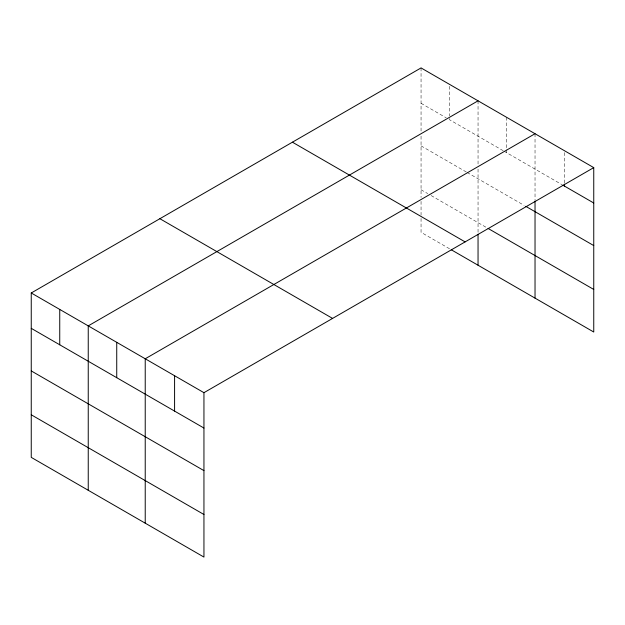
<?xml version="1.0" encoding="UTF-8"?>
<svg xmlns="http://www.w3.org/2000/svg" width="625" height="625" viewBox="0 0 625 625"><rect width="100%" height="100%" fill="white"/><g stroke="black" fill="none" stroke-linecap="round" stroke-linejoin="round"><path stroke-width="0.47" stroke-dasharray="3.12 2.34" d="M421.055 103.289L446.195 117.805M503.188 150.711L449.547 119.742L449.547 116.875M504.023 151.195L561.875 184.594M421.055 145.867L466.312 172M467.148 172.484L524.141 205.383M421.055 189.742L427.758 193.609M431.109 195.547L486.422 227.484M449.547 248.773L421.055 232.32L421.055 215.867M564.391 152.594L564.391 183.18M535.031 133.727L535.031 200.062M506.539 117.281L506.539 148.82M506.539 149.781L506.539 152.648M478.047 100.828L478.047 165.227M478.047 169.094L478.047 233.289M449.547 86.289L449.547 115.922M421.055 67.922L421.055 132.32M421.055 136.195L421.055 197.484M421.055 201.352L421.055 214.898"/><path stroke-width="0.94" d="M593.75 167.625L203.945 392.68L203.945 557.078L31.25 457.375L31.25 292.977L421.055 67.922L593.75 167.625L593.75 332.023L451.227 249.742M478.047 100.828L88.242 325.875L88.242 490.273M535.031 133.727L145.227 358.781L145.227 523.18M562.711 185.078L593.75 203M525.812 206.352L593.75 245.578M488.102 228.453L593.75 289.445M292.422 142.188L465.117 241.898M159.883 218.711L332.578 318.414M31.25 292.977L203.945 392.68M31.25 328.344L203.945 428.047M31.25 370.922L203.945 470.625M31.25 414.789L203.945 514.5M564.391 184.133L564.391 186.047M535.031 201.031L535.031 298.125M478.047 234.258L478.047 265.219M174.586 375.727L174.586 411.102M116.734 342.328L116.734 377.695M59.742 309.43L59.742 344.797"/></g></svg>
